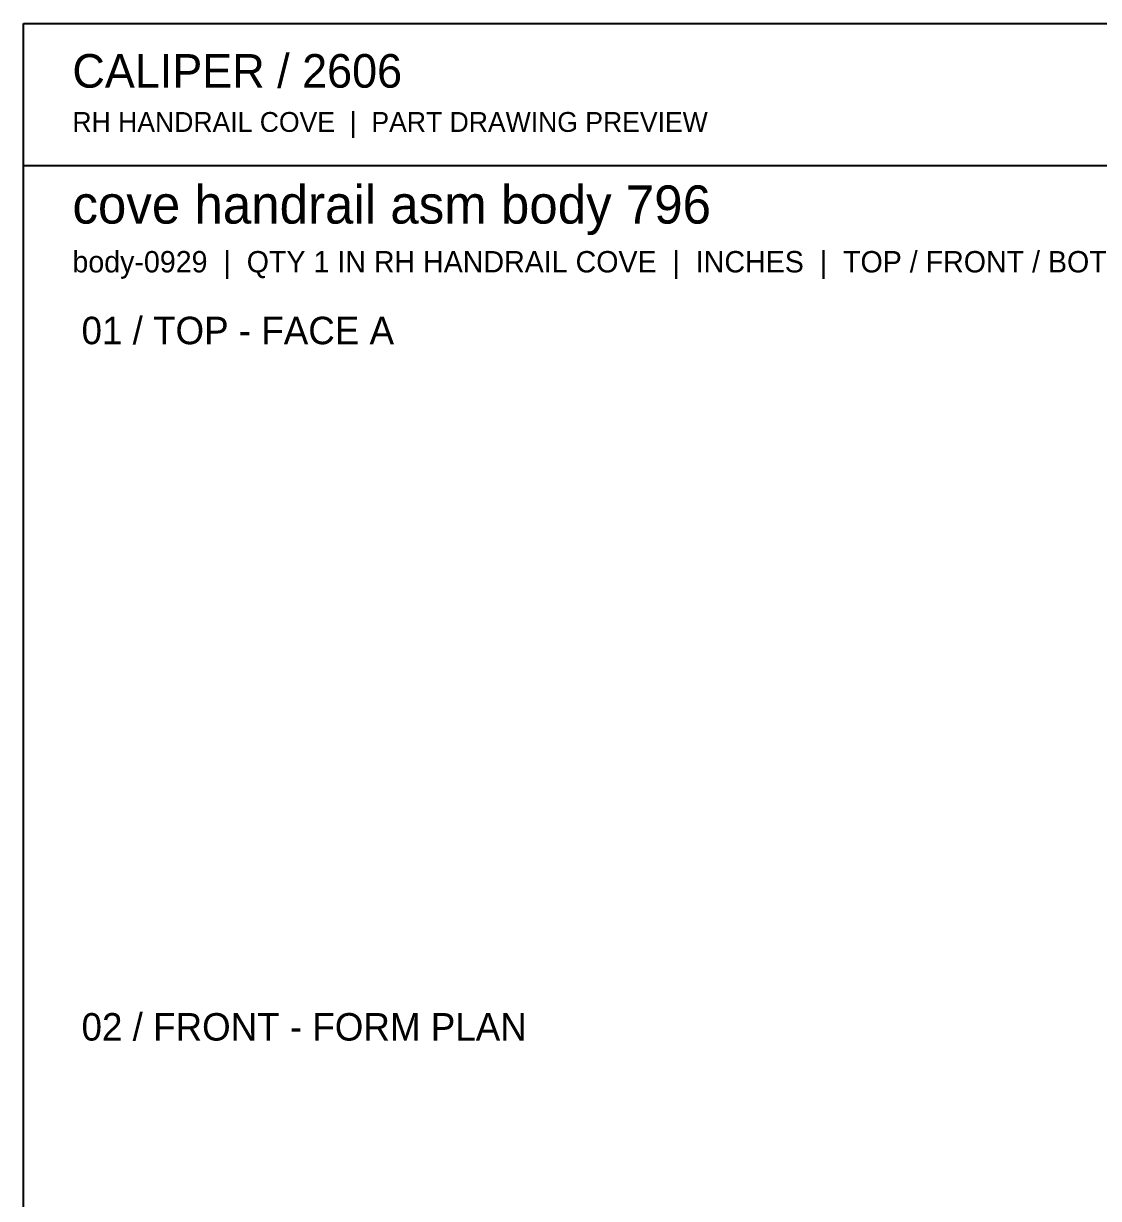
# Model space of a CAD drawing. Header units: inches. Extents: x 0.5 to 33.5, y 0.5 to 21.5.
# Drawn here: x 0.47 to 10.25, y 10.84 to 21.53 of the extents above; entities that cross this region are included whole.
import ezdxf

# ---------------------------------------------------------------- set-up
doc = ezdxf.new("R2010")
doc.units = ezdxf.units.IN
doc.header["$MEASUREMENT"] = 0

msp = doc.modelspace()

# ---------------------------------------------------------------- linework, layer by layer
at = {"layer": 'OUTLINE'}
for p, q in [((0.472, 21.528), (33.528, 21.528)), ((0.472, 0.472), (0.472, 21.528)), ((0.472, 20.236), (33.528, 20.236))]:
    msp.add_line(p, q, dxfattribs=at)

# ---------------------------------------------------------------- texts
at = {"layer": 'ANNOTATION'}
for s, height, p in [('CALIPER / 2606', 0.30556, (0.917, 20.944)), ('RH HANDRAIL COVE  |  PART DRAWING PREVIEW', 0.18056, (0.917, 20.542)), ('cove handrail asm body 796', 0.34722, (0.917, 19.708)), ('body-0929  |  QTY 1 IN RH HANDRAIL COVE  |  INCHES  |  TOP / FRONT / BOTTOM SCALE 1:1', 0.19444, (0.917, 19.264)), ('01 / TOP - FACE A', 0.25, (1, 18.611)), ('02 / FRONT - FORM PLAN', 0.25, (1, 12.278))]:
    msp.add_text(s, height=height, dxfattribs=at).set_placement(p)

doc.saveas('drawing.dxf')
